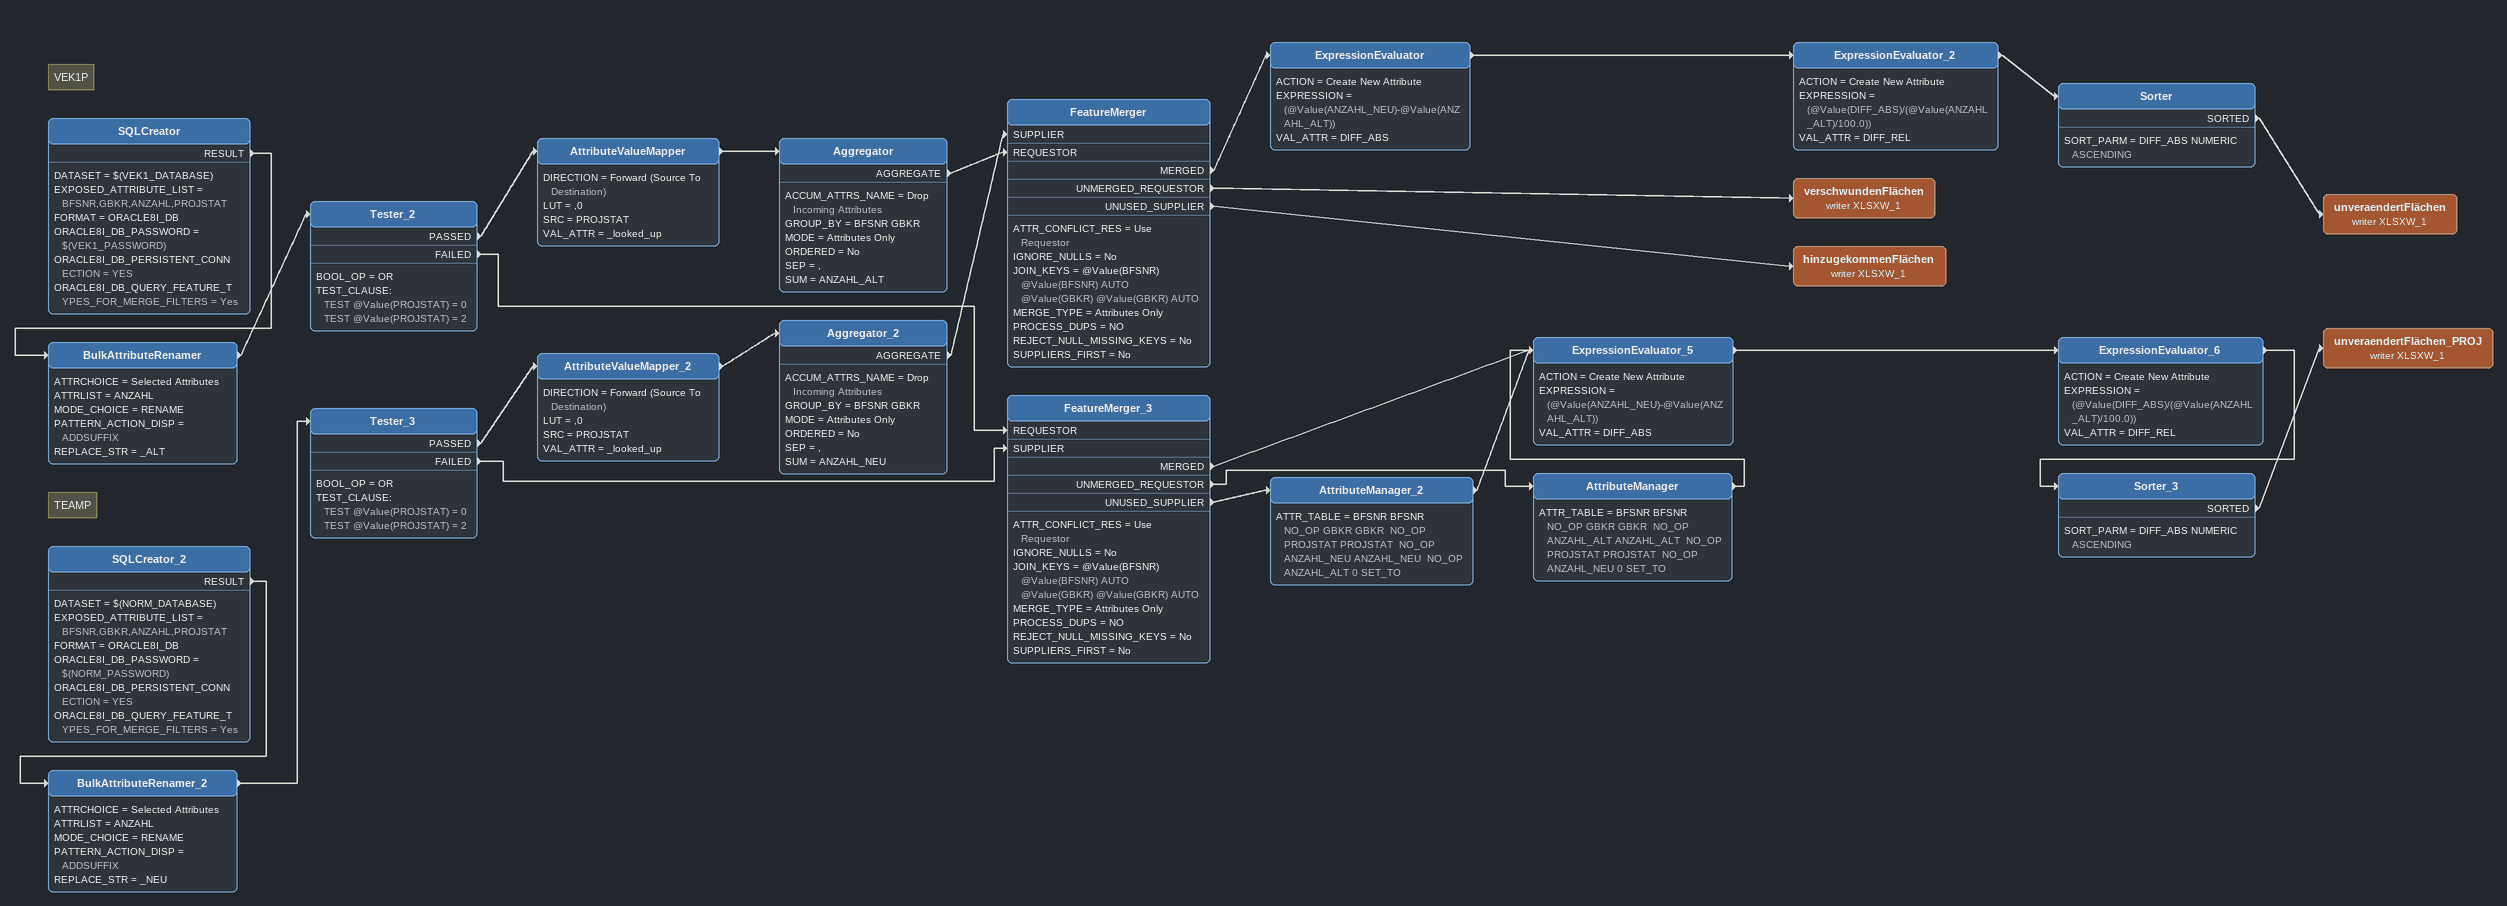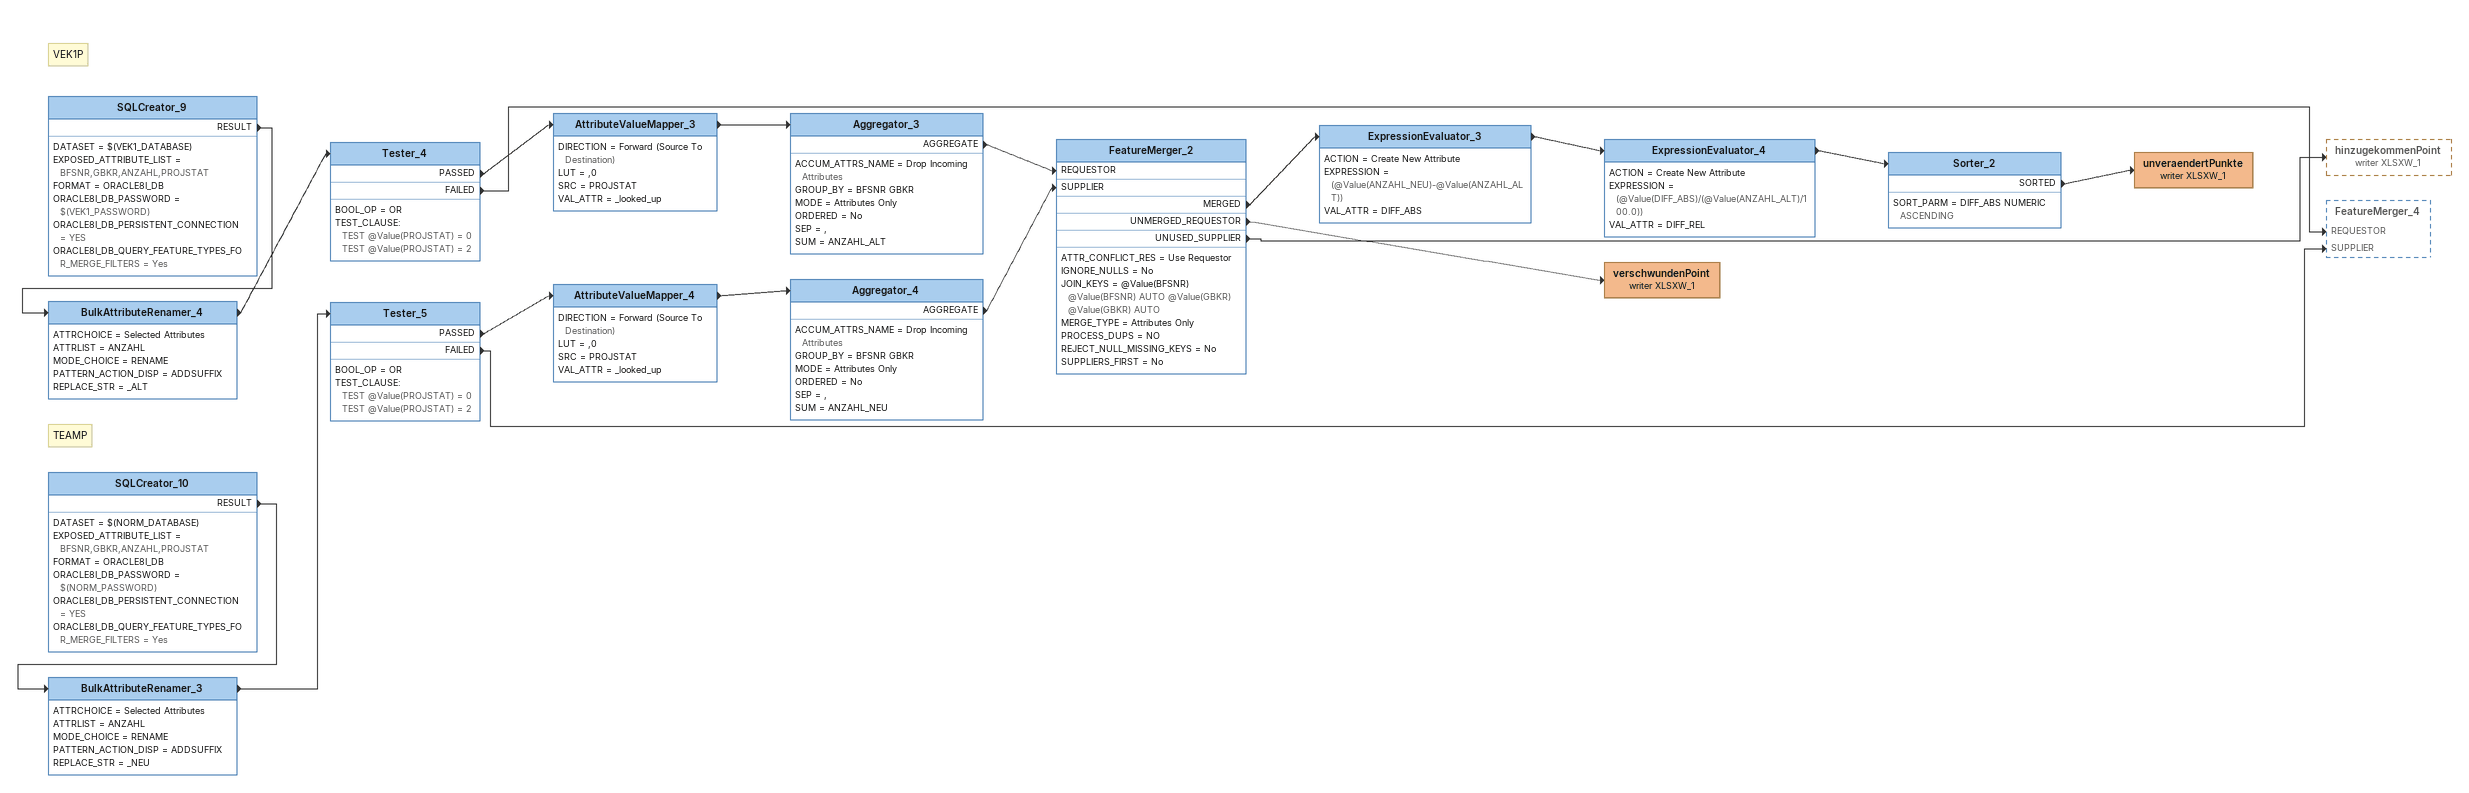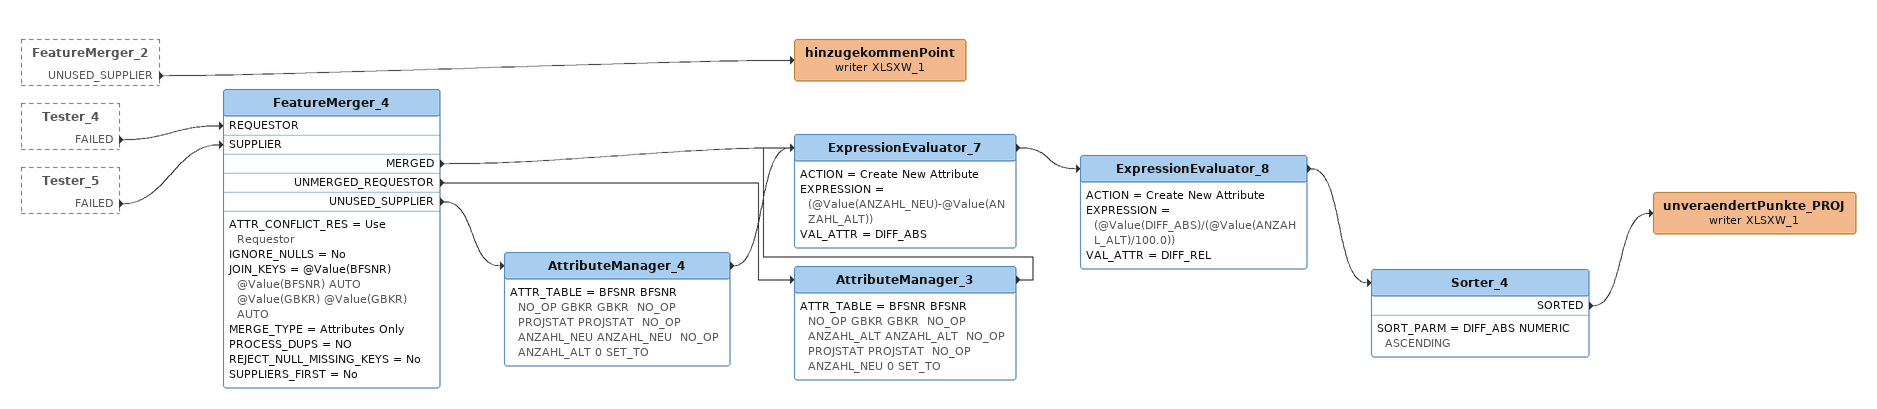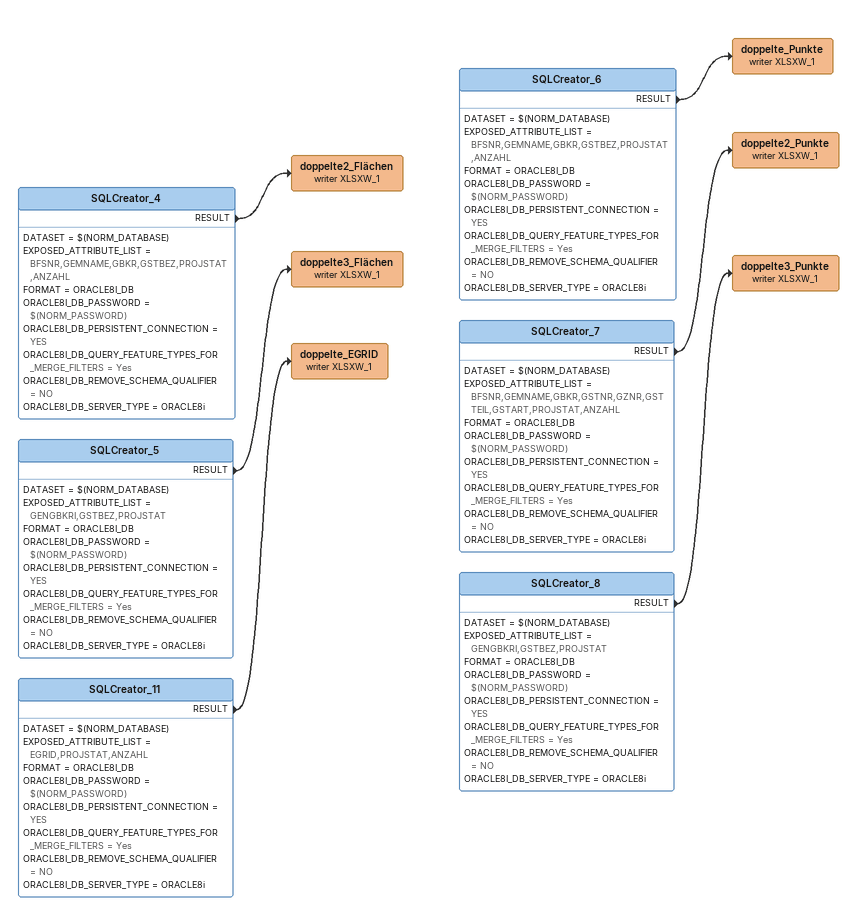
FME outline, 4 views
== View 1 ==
Note: VEK1P
SQLCreator
    DATASET = $(VEK1_DATABASE)
    EXPOSED_ATTRIBUTE_LIST = BFSNR,GBKR,ANZAHL,PROJSTAT
    FORMAT = ORACLE8I_DB
    ORACLE8I_DB_PASSWORD = $(VEK1_PASSWORD)
    ORACLE8I_DB_PERSISTENT_CONNECTION = YES
    ORACLE8I_DB_QUERY_FEATURE_TYPES_FOR_MERGE_FILTERS = Yes
    RESULT -> BulkAttributeRenamer
BulkAttributeRenamer
    ATTRCHOICE = Selected Attributes
    ATTRLIST = ANZAHL
    MODE_CHOICE = RENAME
    PATTERN_ACTION_DISP = ADDSUFFIX
    REPLACE_STR = _ALT
    -> Tester_2
Tester_2
    BOOL_OP = OR
    TEST_CLAUSE:
      TEST @Value(PROJSTAT) = 0
      TEST @Value(PROJSTAT) = 2
    PASSED -> AttributeValueMapper
    FAILED -> FeatureMerger_3 [REQUESTOR]
AttributeValueMapper
    DIRECTION = Forward (Source To Destination)
    LUT = ,0
    SRC = PROJSTAT
    VAL_ATTR = _looked_up
    -> Aggregator
Aggregator
    ACCUM_ATTRS_NAME = Drop Incoming Attributes
    GROUP_BY = BFSNR GBKR
    MODE = Attributes Only
    ORDERED = No
    SEP = ,
    SUM = ANZAHL_ALT
    AGGREGATE -> FeatureMerger [REQUESTOR]
Note: TEAMP
SQLCreator_2
    DATASET = $(NORM_DATABASE)
    EXPOSED_ATTRIBUTE_LIST = BFSNR,GBKR,ANZAHL,PROJSTAT
    FORMAT = ORACLE8I_DB
    ORACLE8I_DB_PASSWORD = $(NORM_PASSWORD)
    ORACLE8I_DB_PERSISTENT_CONNECTION = YES
    ORACLE8I_DB_QUERY_FEATURE_TYPES_FOR_MERGE_FILTERS = Yes
    RESULT -> BulkAttributeRenamer_2
BulkAttributeRenamer_2
    ATTRCHOICE = Selected Attributes
    ATTRLIST = ANZAHL
    MODE_CHOICE = RENAME
    PATTERN_ACTION_DISP = ADDSUFFIX
    REPLACE_STR = _NEU
    -> Tester_3
Tester_3
    BOOL_OP = OR
    TEST_CLAUSE:
      TEST @Value(PROJSTAT) = 0
      TEST @Value(PROJSTAT) = 2
    PASSED -> AttributeValueMapper_2
    FAILED -> FeatureMerger_3 [SUPPLIER]
FeatureMerger_3
    ATTR_CONFLICT_RES = Use Requestor
    IGNORE_NULLS = No
    JOIN_KEYS = @Value(BFSNR) @Value(BFSNR) AUTO @Value(GBKR) @Value(GBKR) AUTO
    MERGE_TYPE = Attributes Only
    PROCESS_DUPS = NO
    REJECT_NULL_MISSING_KEYS = No
    SUPPLIERS_FIRST = No
    MERGED -> ExpressionEvaluator_5
    UNMERGED_REQUESTOR -> AttributeManager
    UNUSED_SUPPLIER -> AttributeManager_2
AttributeManager
    ATTR_TABLE = BFSNR BFSNR  NO_OP GBKR GBKR  NO_OP ANZAHL_ALT ANZAHL_ALT  NO_OP PROJSTAT PROJSTAT  NO_OP  ANZAHL_NEU 0 SET_TO
    -> ExpressionEvaluator_5
AttributeManager_2
    ATTR_TABLE = BFSNR BFSNR  NO_OP GBKR GBKR  NO_OP PROJSTAT PROJSTAT  NO_OP ANZAHL_NEU ANZAHL_NEU  NO_OP  ANZAHL_ALT 0 SET_TO
    -> ExpressionEvaluator_5
ExpressionEvaluator_5
    ACTION = Create New Attribute
    EXPRESSION = (@Value(ANZAHL_NEU)-@Value(ANZAHL_ALT))
    VAL_ATTR = DIFF_ABS
    -> ExpressionEvaluator_6
ExpressionEvaluator_6
    ACTION = Create New Attribute
    EXPRESSION = (@Value(DIFF_ABS)/(@Value(ANZAHL_ALT)/100.0))
    VAL_ATTR = DIFF_REL
    -> Sorter_3
Sorter_3
    SORT_PARM = DIFF_ABS NUMERIC ASCENDING
    SORTED -> unveraendertFlächen_PROJ (writer XLSXW_1)
unveraendertFlächen_PROJ (writer XLSXW_1)
AttributeValueMapper_2
    DIRECTION = Forward (Source To Destination)
    LUT = ,0
    SRC = PROJSTAT
    VAL_ATTR = _looked_up
    -> Aggregator_2
Aggregator_2
    ACCUM_ATTRS_NAME = Drop Incoming Attributes
    GROUP_BY = BFSNR GBKR
    MODE = Attributes Only
    ORDERED = No
    SEP = ,
    SUM = ANZAHL_NEU
    AGGREGATE -> FeatureMerger [SUPPLIER]
FeatureMerger
    ATTR_CONFLICT_RES = Use Requestor
    IGNORE_NULLS = No
    JOIN_KEYS = @Value(BFSNR) @Value(BFSNR) AUTO @Value(GBKR) @Value(GBKR) AUTO
    MERGE_TYPE = Attributes Only
    PROCESS_DUPS = NO
    REJECT_NULL_MISSING_KEYS = No
    SUPPLIERS_FIRST = No
    MERGED -> ExpressionEvaluator
    UNMERGED_REQUESTOR -> verschwundenFlächen (writer XLSXW_1)
    UNUSED_SUPPLIER -> hinzugekommenFlächen (writer XLSXW_1)
ExpressionEvaluator
    ACTION = Create New Attribute
    EXPRESSION = (@Value(ANZAHL_NEU)-@Value(ANZAHL_ALT))
    VAL_ATTR = DIFF_ABS
    -> ExpressionEvaluator_2
ExpressionEvaluator_2
    ACTION = Create New Attribute
    EXPRESSION = (@Value(DIFF_ABS)/(@Value(ANZAHL_ALT)/100.0))
    VAL_ATTR = DIFF_REL
    -> Sorter
Sorter
    SORT_PARM = DIFF_ABS NUMERIC ASCENDING
    SORTED -> unveraendertFlächen (writer XLSXW_1)
unveraendertFlächen (writer XLSXW_1)
verschwundenFlächen (writer XLSXW_1)
hinzugekommenFlächen (writer XLSXW_1)

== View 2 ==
Note: VEK1P
SQLCreator_9
    DATASET = $(VEK1_DATABASE)
    EXPOSED_ATTRIBUTE_LIST = BFSNR,GBKR,ANZAHL,PROJSTAT
    FORMAT = ORACLE8I_DB
    ORACLE8I_DB_PASSWORD = $(VEK1_PASSWORD)
    ORACLE8I_DB_PERSISTENT_CONNECTION = YES
    ORACLE8I_DB_QUERY_FEATURE_TYPES_FOR_MERGE_FILTERS = Yes
    RESULT -> BulkAttributeRenamer_4
BulkAttributeRenamer_4
    ATTRCHOICE = Selected Attributes
    ATTRLIST = ANZAHL
    MODE_CHOICE = RENAME
    PATTERN_ACTION_DISP = ADDSUFFIX
    REPLACE_STR = _ALT
    -> Tester_4
Tester_4
    BOOL_OP = OR
    TEST_CLAUSE:
      TEST @Value(PROJSTAT) = 0
      TEST @Value(PROJSTAT) = 2
    PASSED -> AttributeValueMapper_3
    FAILED -> FeatureMerger_4 [REQUESTOR]
AttributeValueMapper_3
    DIRECTION = Forward (Source To Destination)
    LUT = ,0
    SRC = PROJSTAT
    VAL_ATTR = _looked_up
    -> Aggregator_3
Aggregator_3
    ACCUM_ATTRS_NAME = Drop Incoming Attributes
    GROUP_BY = BFSNR GBKR
    MODE = Attributes Only
    ORDERED = No
    SEP = ,
    SUM = ANZAHL_ALT
    AGGREGATE -> FeatureMerger_2 [REQUESTOR]
Note: TEAMP
SQLCreator_10
    DATASET = $(NORM_DATABASE)
    EXPOSED_ATTRIBUTE_LIST = BFSNR,GBKR,ANZAHL,PROJSTAT
    FORMAT = ORACLE8I_DB
    ORACLE8I_DB_PASSWORD = $(NORM_PASSWORD)
    ORACLE8I_DB_PERSISTENT_CONNECTION = YES
    ORACLE8I_DB_QUERY_FEATURE_TYPES_FOR_MERGE_FILTERS = Yes
    RESULT -> BulkAttributeRenamer_3
BulkAttributeRenamer_3
    ATTRCHOICE = Selected Attributes
    ATTRLIST = ANZAHL
    MODE_CHOICE = RENAME
    PATTERN_ACTION_DISP = ADDSUFFIX
    REPLACE_STR = _NEU
    -> Tester_5
Tester_5
    BOOL_OP = OR
    TEST_CLAUSE:
      TEST @Value(PROJSTAT) = 0
      TEST @Value(PROJSTAT) = 2
    PASSED -> AttributeValueMapper_4
    FAILED -> FeatureMerger_4 [SUPPLIER]
AttributeValueMapper_4
    DIRECTION = Forward (Source To Destination)
    LUT = ,0
    SRC = PROJSTAT
    VAL_ATTR = _looked_up
    -> Aggregator_4
Aggregator_4
    ACCUM_ATTRS_NAME = Drop Incoming Attributes
    GROUP_BY = BFSNR GBKR
    MODE = Attributes Only
    ORDERED = No
    SEP = ,
    SUM = ANZAHL_NEU
    AGGREGATE -> FeatureMerger_2 [SUPPLIER]
FeatureMerger_2
    ATTR_CONFLICT_RES = Use Requestor
    IGNORE_NULLS = No
    JOIN_KEYS = @Value(BFSNR) @Value(BFSNR) AUTO @Value(GBKR) @Value(GBKR) AUTO
    MERGE_TYPE = Attributes Only
    PROCESS_DUPS = NO
    REJECT_NULL_MISSING_KEYS = No
    SUPPLIERS_FIRST = No
    MERGED -> ExpressionEvaluator_3
    UNMERGED_REQUESTOR -> verschwundenPoint (writer XLSXW_1)
    UNUSED_SUPPLIER -> hinzugekommenPoint (writer XLSXW_1)
ExpressionEvaluator_3
    ACTION = Create New Attribute
    EXPRESSION = (@Value(ANZAHL_NEU)-@Value(ANZAHL_ALT))
    VAL_ATTR = DIFF_ABS
    -> ExpressionEvaluator_4
ExpressionEvaluator_4
    ACTION = Create New Attribute
    EXPRESSION = (@Value(DIFF_ABS)/(@Value(ANZAHL_ALT)/100.0))
    VAL_ATTR = DIFF_REL
    -> Sorter_2
Sorter_2
    SORT_PARM = DIFF_ABS NUMERIC ASCENDING
    SORTED -> unveraendertPunkte (writer XLSXW_1)
unveraendertPunkte (writer XLSXW_1)
verschwundenPoint (writer XLSXW_1)

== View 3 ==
FeatureMerger_2 [outside]
    UNUSED_SUPPLIER -> hinzugekommenPoint (writer XLSXW_1)
Tester_4 [outside]
    FAILED -> FeatureMerger_4 [REQUESTOR]
Tester_5 [outside]
    FAILED -> FeatureMerger_4 [SUPPLIER]
hinzugekommenPoint (writer XLSXW_1)
FeatureMerger_4
    ATTR_CONFLICT_RES = Use Requestor
    IGNORE_NULLS = No
    JOIN_KEYS = @Value(BFSNR) @Value(BFSNR) AUTO @Value(GBKR) @Value(GBKR) AUTO
    MERGE_TYPE = Attributes Only
    PROCESS_DUPS = NO
    REJECT_NULL_MISSING_KEYS = No
    SUPPLIERS_FIRST = No
    MERGED -> ExpressionEvaluator_7
    UNMERGED_REQUESTOR -> AttributeManager_3
    UNUSED_SUPPLIER -> AttributeManager_4
AttributeManager_3
    ATTR_TABLE = BFSNR BFSNR  NO_OP GBKR GBKR  NO_OP ANZAHL_ALT ANZAHL_ALT  NO_OP PROJSTAT PROJSTAT  NO_OP  ANZAHL_NEU 0 SET_TO
    -> ExpressionEvaluator_7
AttributeManager_4
    ATTR_TABLE = BFSNR BFSNR  NO_OP GBKR GBKR  NO_OP PROJSTAT PROJSTAT  NO_OP ANZAHL_NEU ANZAHL_NEU  NO_OP  ANZAHL_ALT 0 SET_TO
    -> ExpressionEvaluator_7
ExpressionEvaluator_7
    ACTION = Create New Attribute
    EXPRESSION = (@Value(ANZAHL_NEU)-@Value(ANZAHL_ALT))
    VAL_ATTR = DIFF_ABS
    -> ExpressionEvaluator_8
ExpressionEvaluator_8
    ACTION = Create New Attribute
    EXPRESSION = (@Value(DIFF_ABS)/(@Value(ANZAHL_ALT)/100.0))
    VAL_ATTR = DIFF_REL
    -> Sorter_4
Sorter_4
    SORT_PARM = DIFF_ABS NUMERIC ASCENDING
    SORTED -> unveraendertPunkte_PROJ (writer XLSXW_1)
unveraendertPunkte_PROJ (writer XLSXW_1)

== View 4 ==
SQLCreator_4
    DATASET = $(NORM_DATABASE)
    EXPOSED_ATTRIBUTE_LIST = BFSNR,GEMNAME,GBKR,GSTBEZ,PROJSTAT,ANZAHL
    FORMAT = ORACLE8I_DB
    ORACLE8I_DB_PASSWORD = $(NORM_PASSWORD)
    ORACLE8I_DB_PERSISTENT_CONNECTION = YES
    ORACLE8I_DB_QUERY_FEATURE_TYPES_FOR_MERGE_FILTERS = Yes
    ORACLE8I_DB_REMOVE_SCHEMA_QUALIFIER = NO
    ORACLE8I_DB_SERVER_TYPE = ORACLE8i
    RESULT -> doppelte2_Flächen (writer XLSXW_1)
doppelte2_Flächen (writer XLSXW_1)
SQLCreator_5
    DATASET = $(NORM_DATABASE)
    EXPOSED_ATTRIBUTE_LIST = GENGBKRI,GSTBEZ,PROJSTAT
    FORMAT = ORACLE8I_DB
    ORACLE8I_DB_PASSWORD = $(NORM_PASSWORD)
    ORACLE8I_DB_PERSISTENT_CONNECTION = YES
    ORACLE8I_DB_QUERY_FEATURE_TYPES_FOR_MERGE_FILTERS = Yes
    ORACLE8I_DB_REMOVE_SCHEMA_QUALIFIER = NO
    ORACLE8I_DB_SERVER_TYPE = ORACLE8i
    RESULT -> doppelte3_Flächen (writer XLSXW_1)
doppelte3_Flächen (writer XLSXW_1)
SQLCreator_11
    DATASET = $(NORM_DATABASE)
    EXPOSED_ATTRIBUTE_LIST = EGRID,PROJSTAT,ANZAHL
    FORMAT = ORACLE8I_DB
    ORACLE8I_DB_PASSWORD = $(NORM_PASSWORD)
    ORACLE8I_DB_PERSISTENT_CONNECTION = YES
    ORACLE8I_DB_QUERY_FEATURE_TYPES_FOR_MERGE_FILTERS = Yes
    ORACLE8I_DB_REMOVE_SCHEMA_QUALIFIER = NO
    ORACLE8I_DB_SERVER_TYPE = ORACLE8i
    RESULT -> doppelte_EGRID (writer XLSXW_1)
doppelte_EGRID (writer XLSXW_1)
SQLCreator_6
    DATASET = $(NORM_DATABASE)
    EXPOSED_ATTRIBUTE_LIST = BFSNR,GEMNAME,GBKR,GSTBEZ,PROJSTAT,ANZAHL
    FORMAT = ORACLE8I_DB
    ORACLE8I_DB_PASSWORD = $(NORM_PASSWORD)
    ORACLE8I_DB_PERSISTENT_CONNECTION = YES
    ORACLE8I_DB_QUERY_FEATURE_TYPES_FOR_MERGE_FILTERS = Yes
    ORACLE8I_DB_REMOVE_SCHEMA_QUALIFIER = NO
    ORACLE8I_DB_SERVER_TYPE = ORACLE8i
    RESULT -> doppelte_Punkte (writer XLSXW_1)
doppelte_Punkte (writer XLSXW_1)
SQLCreator_7
    DATASET = $(NORM_DATABASE)
    EXPOSED_ATTRIBUTE_LIST = BFSNR,GEMNAME,GBKR,GSTNR,GZNR,GSTTEIL,GSTART,PROJSTAT,ANZAHL
    FORMAT = ORACLE8I_DB
    ORACLE8I_DB_PASSWORD = $(NORM_PASSWORD)
    ORACLE8I_DB_PERSISTENT_CONNECTION = YES
    ORACLE8I_DB_QUERY_FEATURE_TYPES_FOR_MERGE_FILTERS = Yes
    ORACLE8I_DB_REMOVE_SCHEMA_QUALIFIER = NO
    ORACLE8I_DB_SERVER_TYPE = ORACLE8i
    RESULT -> doppelte2_Punkte (writer XLSXW_1)
doppelte2_Punkte (writer XLSXW_1)
SQLCreator_8
    DATASET = $(NORM_DATABASE)
    EXPOSED_ATTRIBUTE_LIST = GENGBKRI,GSTBEZ,PROJSTAT
    FORMAT = ORACLE8I_DB
    ORACLE8I_DB_PASSWORD = $(NORM_PASSWORD)
    ORACLE8I_DB_PERSISTENT_CONNECTION = YES
    ORACLE8I_DB_QUERY_FEATURE_TYPES_FOR_MERGE_FILTERS = Yes
    ORACLE8I_DB_REMOVE_SCHEMA_QUALIFIER = NO
    ORACLE8I_DB_SERVER_TYPE = ORACLE8i
    RESULT -> doppelte3_Punkte (writer XLSXW_1)
doppelte3_Punkte (writer XLSXW_1)
